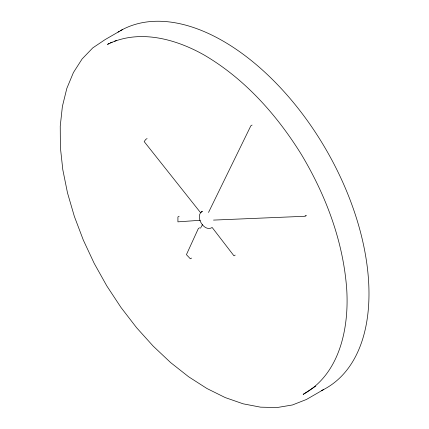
<?xml version="1.0" encoding="UTF-8"?>
<svg xmlns="http://www.w3.org/2000/svg" width="429" height="429" viewBox="0 0 429 429"><rect width="100%" height="100%" fill="white"/><g stroke="black" fill="none" stroke-linecap="round" stroke-linejoin="round"><path stroke-width="0.64" d="M208.521 212.452L250.858 125.788L252.096 125.075M200.488 228.212L202.654 224.367M201.378 212.205L202.365 211.207C194.273 215.916 204.107 232.668 212.162 227.483L233.961 255.823L235.199 255.11M315.798 386.095L303.147 394.38C339.806 374.211 349.12 328.099 346.739 289.537C343.356 241.688 326.024 195.742 301.576 154.789C276.952 115.031 244.873 78.893 204.231 55.062C175.445 38.766 138.658 28.775 107.465 44.418L109.122 43.463M122.538 29.537L105.212 39.543L92.777 47.887L82.127 58.939L73.429 72.522L66.817 88.422L62.398 106.392L60.237 126.147L60.376 147.372L62.811 169.734L67.498 192.878L74.367 216.447L83.312 240.063L94.187 263.352L106.826 285.955L121.021 307.502L136.556 327.67L153.185 346.128L170.645 362.585L188.658 376.791L206.944 388.513L225.209 397.57L243.168 403.823L260.542 407.164L277.054 407.55L292.439 404.971L306.462 399.463L323.788 389.457M147.088 138.599L145.849 139.318L144.165 141.581L200.52 212.612M179.15 216.243L177.917 216.956L177.917 221.857L200.273 220.281M199.614 227.772L198.375 228.485L186.422 254.649L190.337 258.8L191.575 258.086M110.296 42.9L112.151 42.171M114.634 41.195L116.49 40.465M305.094 215.605L306.435 215.551L305.196 216.264L213.513 220.093M120.259 30.786A206.22 119.064 60 0 1 328.7 154.236A206.22 119.064 60 0 1 321.46 390.621M118.029 32.121A206.22 119.064 60 0 1 119.139 31.446"/></g></svg>
